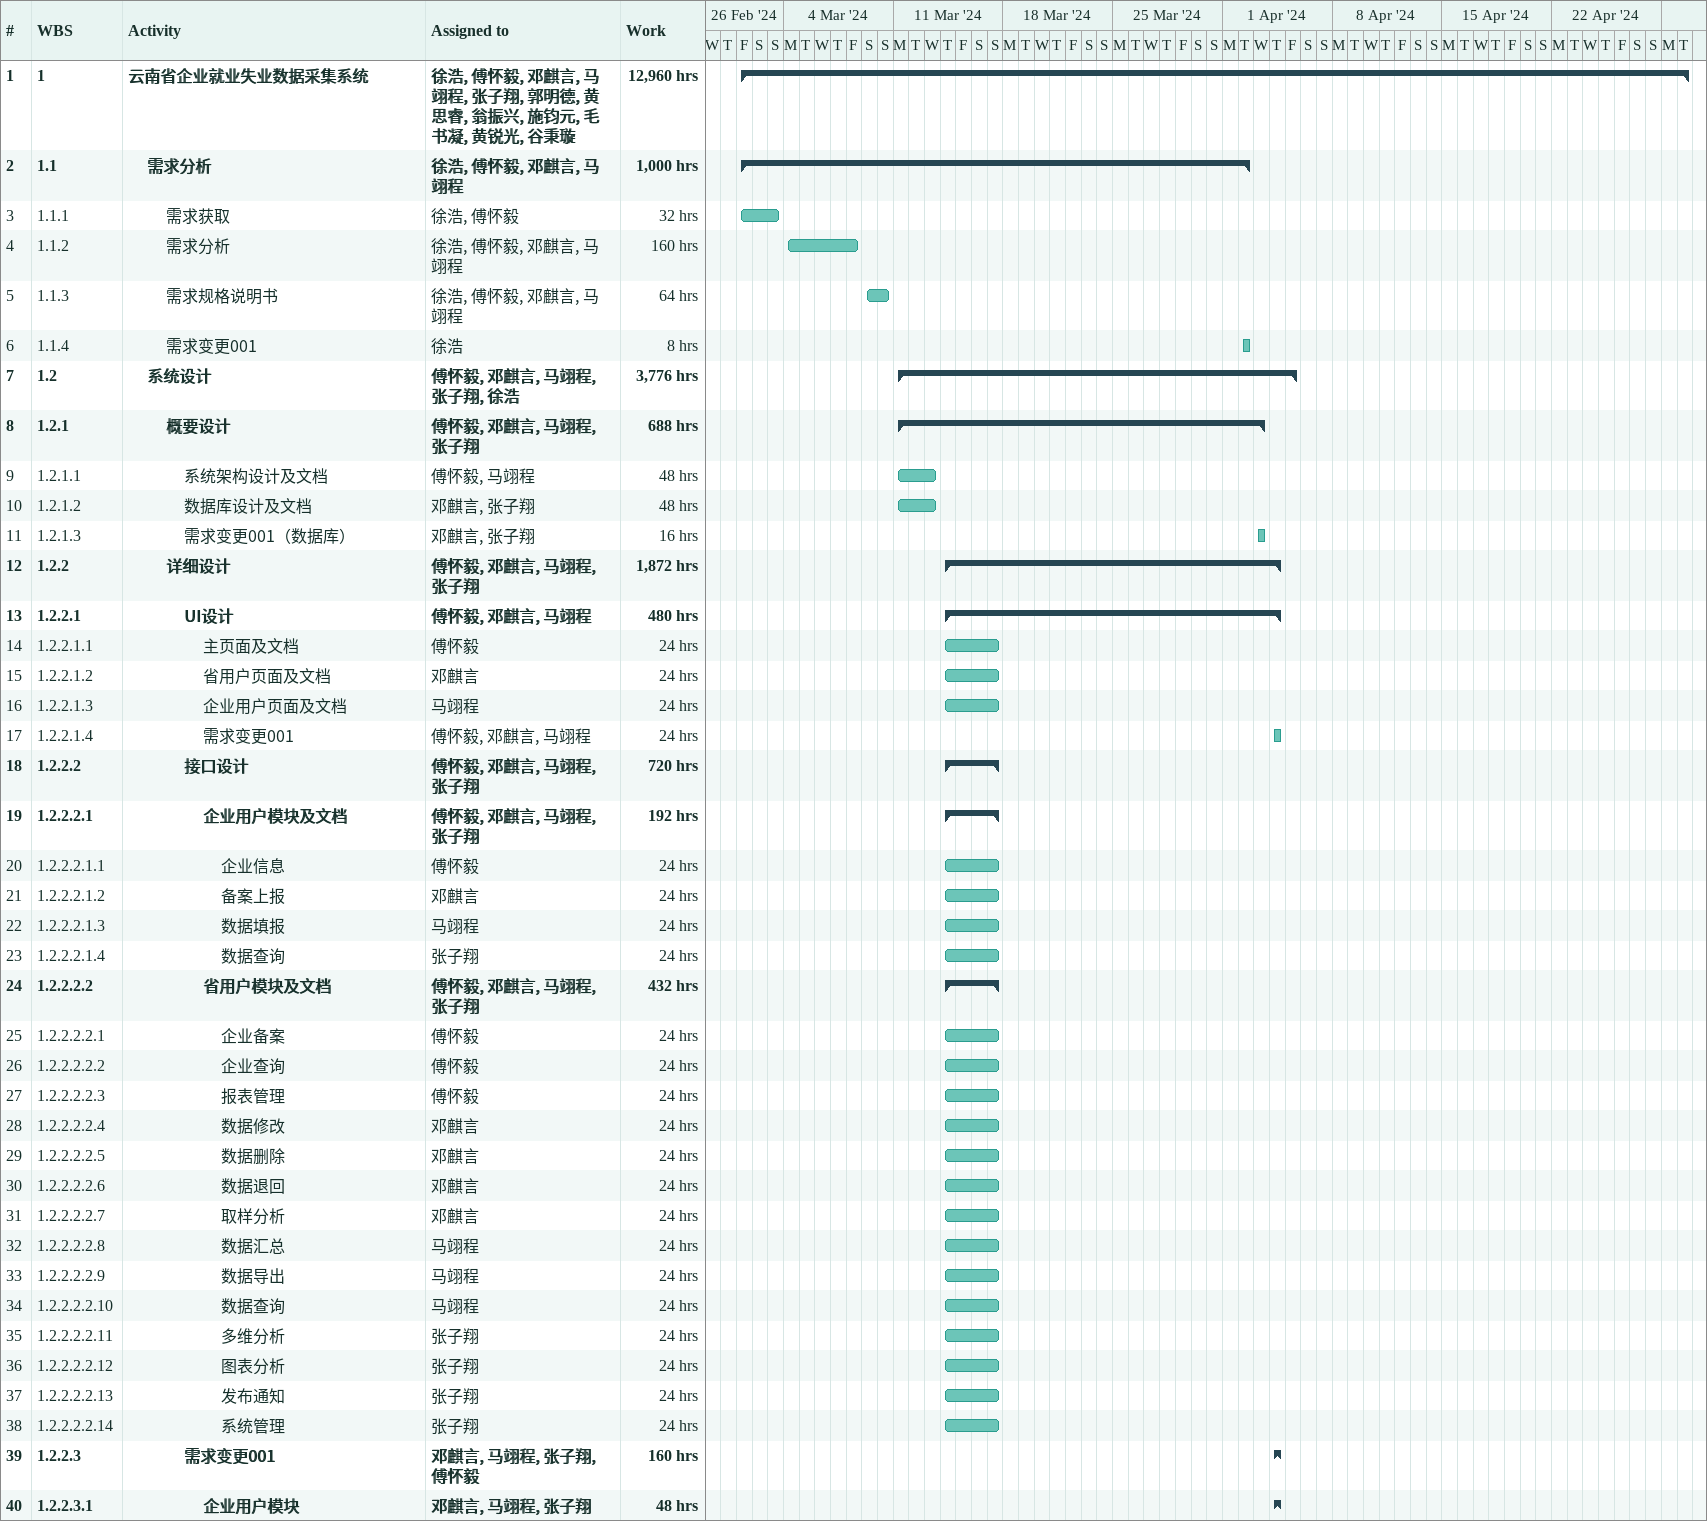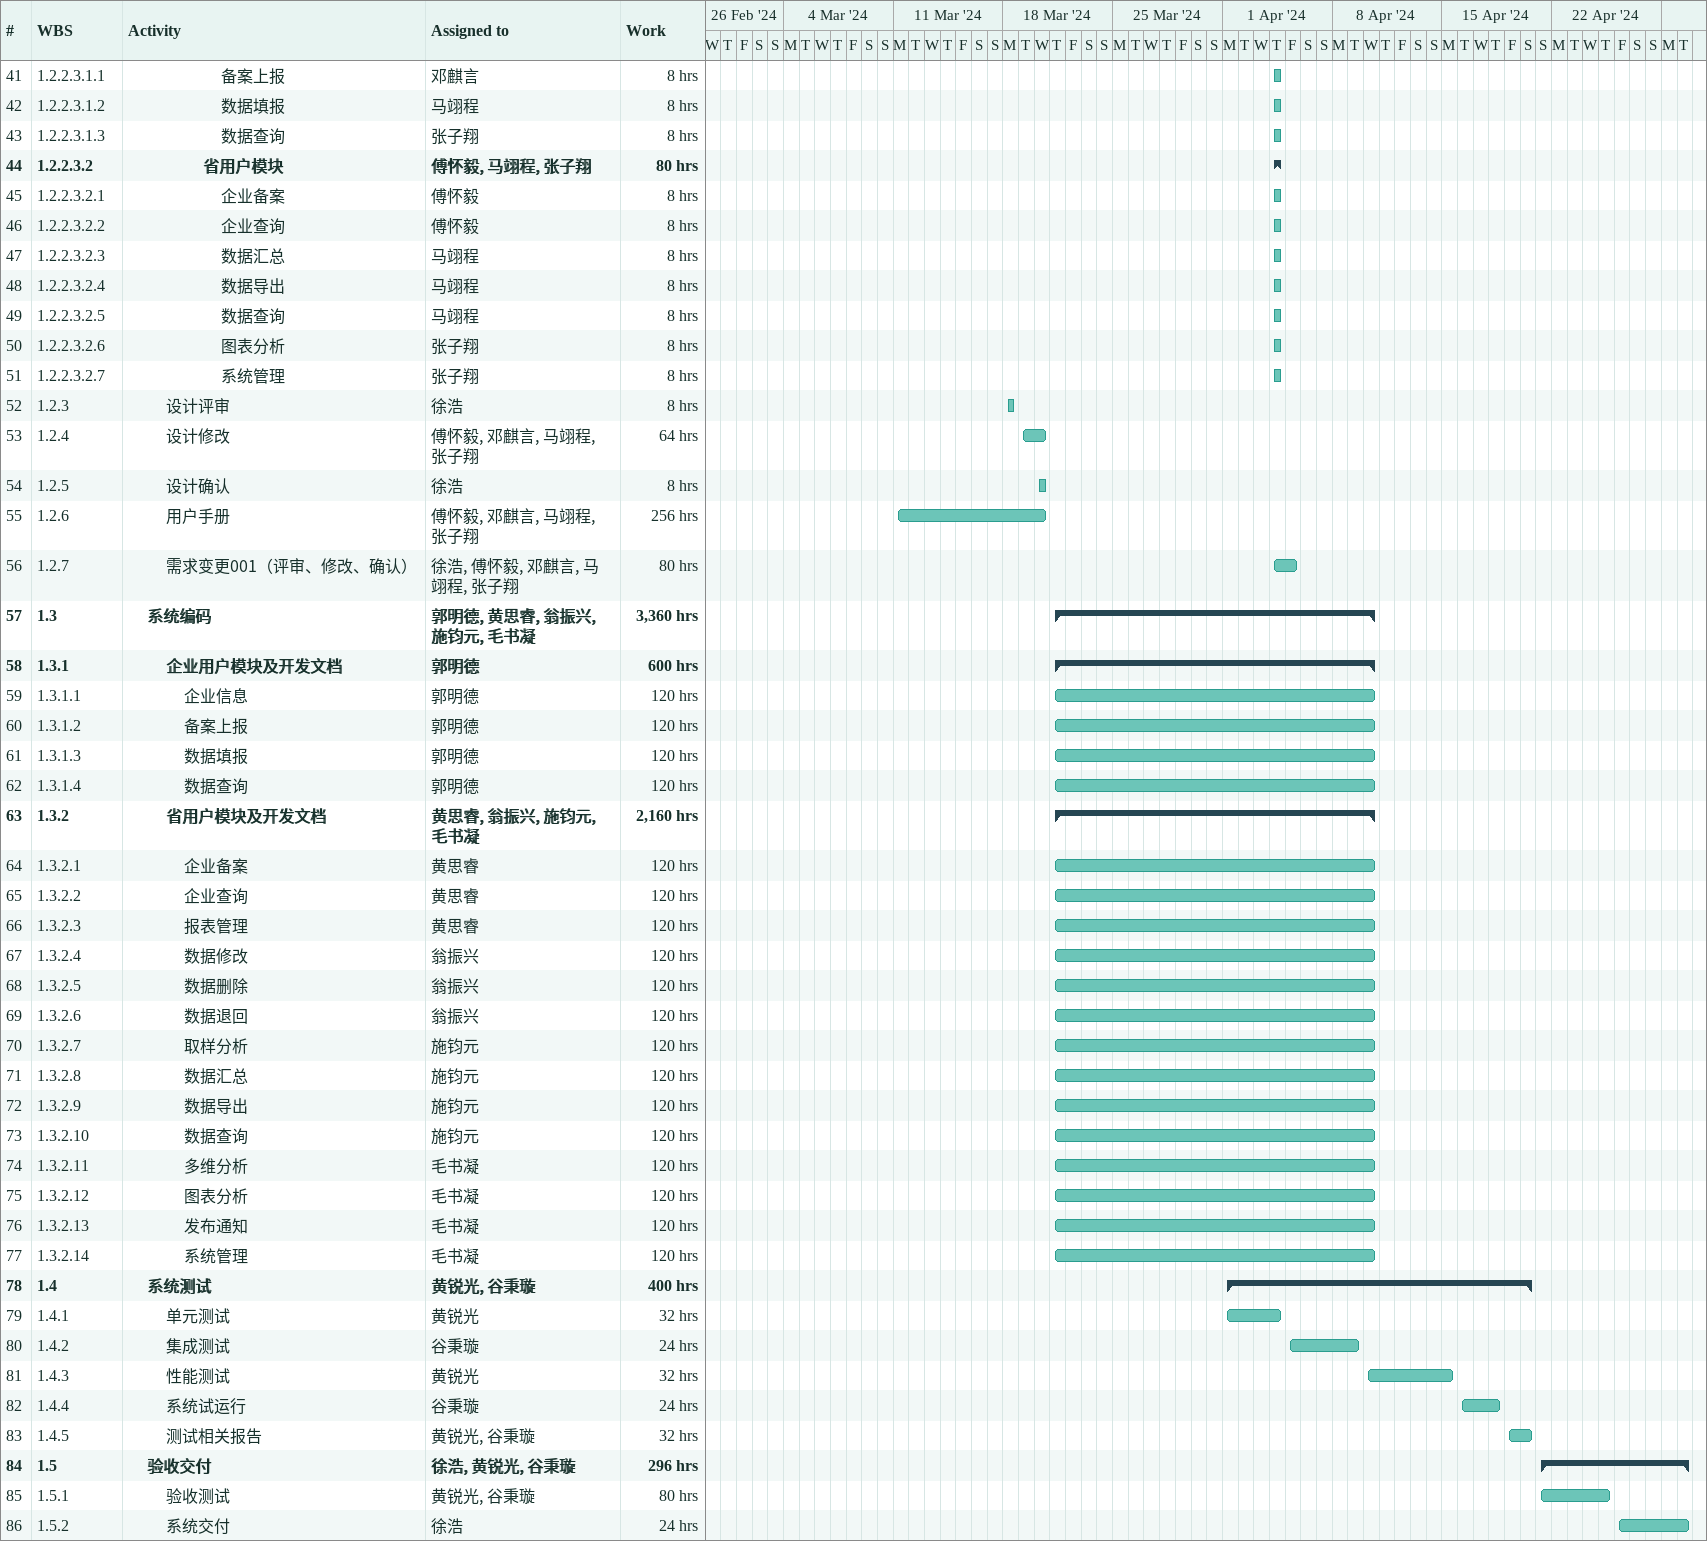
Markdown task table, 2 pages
| ID | WBS | Task | Start | Finish | Resources | Work (h) |
|---|---|---|---|---|---|---|
| 1 | 1 | **云南省企业就业失业数据采集系统** | 2024-03-01 | 2024-04-30 | 徐浩, 傅怀毅, 邓麒言, 马翊程, 张子翔, 郭明德, 黄思睿, 翁振兴, 施钧元, 毛书凝, 黄锐光, 谷秉璇 | 12960 |
| 2 | 1.1 | **需求分析** | 2024-03-01 | 2024-04-02 | 徐浩, 傅怀毅, 邓麒言, 马翊程 | 1000 |
| 3 | 1.1.1 | 需求获取 | 2024-03-01 | 2024-03-03 | 徐浩, 傅怀毅 | 32 |
| 4 | 1.1.2 | 需求分析 | 2024-03-04 | 2024-03-08 | 徐浩, 傅怀毅, 邓麒言, 马翊程 | 160 |
| 5 | 1.1.3 | 需求规格说明书 | 2024-03-09 | 2024-03-10 | 徐浩, 傅怀毅, 邓麒言, 马翊程 | 64 |
| 6 | 1.1.4 | 需求变更001 | 2024-04-02 | 2024-04-02 | 徐浩 | 8 |
| 7 | 1.2 | **系统设计** | 2024-03-11 | 2024-04-05 | 傅怀毅, 邓麒言, 马翊程, 张子翔, 徐浩 | 3776 |
| 8 | 1.2.1 | **概要设计** | 2024-03-11 | 2024-04-03 | 傅怀毅, 邓麒言, 马翊程, 张子翔 | 688 |
| 9 | 1.2.1.1 | 系统架构设计及文档 | 2024-03-11 | 2024-03-13 | 傅怀毅, 马翊程 | 48 |
| 10 | 1.2.1.2 | 数据库设计及文档 | 2024-03-11 | 2024-03-13 | 邓麒言, 张子翔 | 48 |
| 11 | 1.2.1.3 | 需求变更001（数据库） | 2024-04-03 | 2024-04-03 | 邓麒言, 张子翔 | 16 |
| 12 | 1.2.2 | **详细设计** | 2024-03-14 | 2024-04-04 | 傅怀毅, 邓麒言, 马翊程, 张子翔 | 1872 |
| 13 | 1.2.2.1 | **UI设计** | 2024-03-14 | 2024-04-04 | 傅怀毅, 邓麒言, 马翊程 | 480 |
| 14 | 1.2.2.1.1 | 主页面及文档 | 2024-03-14 | 2024-03-17 | 傅怀毅 | 24 |
| 15 | 1.2.2.1.2 | 省用户页面及文档 | 2024-03-14 | 2024-03-17 | 邓麒言 | 24 |
| 16 | 1.2.2.1.3 | 企业用户页面及文档 | 2024-03-14 | 2024-03-17 | 马翊程 | 24 |
| 17 | 1.2.2.1.4 | 需求变更001 | 2024-04-04 | 2024-04-04 | 傅怀毅, 邓麒言, 马翊程 | 24 |
| 18 | 1.2.2.2 | **接口设计** | 2024-03-14 | 2024-03-17 | 傅怀毅, 邓麒言, 马翊程, 张子翔 | 720 |
| 19 | 1.2.2.2.1 | **企业用户模块及文档** | 2024-03-14 | 2024-03-17 | 傅怀毅, 邓麒言, 马翊程, 张子翔 | 192 |
| 20 | 1.2.2.2.1.1 | 企业信息 | 2024-03-14 | 2024-03-17 | 傅怀毅 | 24 |
| 21 | 1.2.2.2.1.2 | 备案上报 | 2024-03-14 | 2024-03-17 | 邓麒言 | 24 |
| 22 | 1.2.2.2.1.3 | 数据填报 | 2024-03-14 | 2024-03-17 | 马翊程 | 24 |
| 23 | 1.2.2.2.1.4 | 数据查询 | 2024-03-14 | 2024-03-17 | 张子翔 | 24 |
| 24 | 1.2.2.2.2 | **省用户模块及文档** | 2024-03-14 | 2024-03-17 | 傅怀毅, 邓麒言, 马翊程, 张子翔 | 432 |
| 25 | 1.2.2.2.2.1 | 企业备案 | 2024-03-14 | 2024-03-17 | 傅怀毅 | 24 |
| 26 | 1.2.2.2.2.2 | 企业查询 | 2024-03-14 | 2024-03-17 | 傅怀毅 | 24 |
| 27 | 1.2.2.2.2.3 | 报表管理 | 2024-03-14 | 2024-03-17 | 傅怀毅 | 24 |
| 28 | 1.2.2.2.2.4 | 数据修改 | 2024-03-14 | 2024-03-17 | 邓麒言 | 24 |
| 29 | 1.2.2.2.2.5 | 数据删除 | 2024-03-14 | 2024-03-17 | 邓麒言 | 24 |
| 30 | 1.2.2.2.2.6 | 数据退回 | 2024-03-14 | 2024-03-17 | 邓麒言 | 24 |
| 31 | 1.2.2.2.2.7 | 取样分析 | 2024-03-14 | 2024-03-17 | 邓麒言 | 24 |
| 32 | 1.2.2.2.2.8 | 数据汇总 | 2024-03-14 | 2024-03-17 | 马翊程 | 24 |
| 33 | 1.2.2.2.2.9 | 数据导出 | 2024-03-14 | 2024-03-17 | 马翊程 | 24 |
| 34 | 1.2.2.2.2.10 | 数据查询 | 2024-03-14 | 2024-03-17 | 马翊程 | 24 |
| 35 | 1.2.2.2.2.11 | 多维分析 | 2024-03-14 | 2024-03-17 | 张子翔 | 24 |
| 36 | 1.2.2.2.2.12 | 图表分析 | 2024-03-14 | 2024-03-17 | 张子翔 | 24 |
| 37 | 1.2.2.2.2.13 | 发布通知 | 2024-03-14 | 2024-03-17 | 张子翔 | 24 |
| 38 | 1.2.2.2.2.14 | 系统管理 | 2024-03-14 | 2024-03-17 | 张子翔 | 24 |
| 39 | 1.2.2.3 | **需求变更001** | 2024-04-04 | 2024-04-04 | 邓麒言, 马翊程, 张子翔, 傅怀毅 | 160 |
| 40 | 1.2.2.3.1 | **企业用户模块** | 2024-04-04 | 2024-04-04 | 邓麒言, 马翊程, 张子翔 | 48 |
| 41 | 1.2.2.3.1.1 | 备案上报 | 2024-04-04 | 2024-04-04 | 邓麒言 | 8 |
| 42 | 1.2.2.3.1.2 | 数据填报 | 2024-04-04 | 2024-04-04 | 马翊程 | 8 |
| 43 | 1.2.2.3.1.3 | 数据查询 | 2024-04-04 | 2024-04-04 | 张子翔 | 8 |
| 44 | 1.2.2.3.2 | **省用户模块** | 2024-04-04 | 2024-04-04 | 傅怀毅, 马翊程, 张子翔 | 80 |
| 45 | 1.2.2.3.2.1 | 企业备案 | 2024-04-04 | 2024-04-04 | 傅怀毅 | 8 |
| 46 | 1.2.2.3.2.2 | 企业查询 | 2024-04-04 | 2024-04-04 | 傅怀毅 | 8 |
| 47 | 1.2.2.3.2.3 | 数据汇总 | 2024-04-04 | 2024-04-04 | 马翊程 | 8 |
| 48 | 1.2.2.3.2.4 | 数据导出 | 2024-04-04 | 2024-04-04 | 马翊程 | 8 |
| 49 | 1.2.2.3.2.5 | 数据查询 | 2024-04-04 | 2024-04-04 | 马翊程 | 8 |
| 50 | 1.2.2.3.2.6 | 图表分析 | 2024-04-04 | 2024-04-04 | 张子翔 | 8 |
| 51 | 1.2.2.3.2.7 | 系统管理 | 2024-04-04 | 2024-04-04 | 张子翔 | 8 |
| 52 | 1.2.3 | 设计评审 | 2024-03-18 | 2024-03-18 | 徐浩 | 8 |
| 53 | 1.2.4 | 设计修改 | 2024-03-19 | 2024-03-20 | 傅怀毅, 邓麒言, 马翊程, 张子翔 | 64 |
| 54 | 1.2.5 | 设计确认 | 2024-03-20 | 2024-03-20 | 徐浩 | 8 |
| 55 | 1.2.6 | 用户手册 | 2024-03-11 | 2024-03-20 | 傅怀毅, 邓麒言, 马翊程, 张子翔 | 256 |
| 56 | 1.2.7 | 需求变更001（评审、修改、确认） | 2024-04-04 | 2024-04-05 | 徐浩, 傅怀毅, 邓麒言, 马翊程, 张子翔 | 80 |
| 57 | 1.3 | **系统编码** | 2024-03-21 | 2024-04-10 | 郭明德, 黄思睿, 翁振兴, 施钧元, 毛书凝 | 3360 |
| 58 | 1.3.1 | **企业用户模块及开发文档** | 2024-03-21 | 2024-04-10 | 郭明德 | 600 |
| 59 | 1.3.1.1 | 企业信息 | 2024-03-21 | 2024-04-10 | 郭明德 | 120 |
| 60 | 1.3.1.2 | 备案上报 | 2024-03-21 | 2024-04-10 | 郭明德 | 120 |
| 61 | 1.3.1.3 | 数据填报 | 2024-03-21 | 2024-04-10 | 郭明德 | 120 |
| 62 | 1.3.1.4 | 数据查询 | 2024-03-21 | 2024-04-10 | 郭明德 | 120 |
| 63 | 1.3.2 | **省用户模块及开发文档** | 2024-03-21 | 2024-04-10 | 黄思睿, 翁振兴, 施钧元, 毛书凝 | 2160 |
| 64 | 1.3.2.1 | 企业备案 | 2024-03-21 | 2024-04-10 | 黄思睿 | 120 |
| 65 | 1.3.2.2 | 企业查询 | 2024-03-21 | 2024-04-10 | 黄思睿 | 120 |
| 66 | 1.3.2.3 | 报表管理 | 2024-03-21 | 2024-04-10 | 黄思睿 | 120 |
| 67 | 1.3.2.4 | 数据修改 | 2024-03-21 | 2024-04-10 | 翁振兴 | 120 |
| 68 | 1.3.2.5 | 数据删除 | 2024-03-21 | 2024-04-10 | 翁振兴 | 120 |
| 69 | 1.3.2.6 | 数据退回 | 2024-03-21 | 2024-04-10 | 翁振兴 | 120 |
| 70 | 1.3.2.7 | 取样分析 | 2024-03-21 | 2024-04-10 | 施钧元 | 120 |
| 71 | 1.3.2.8 | 数据汇总 | 2024-03-21 | 2024-04-10 | 施钧元 | 120 |
| 72 | 1.3.2.9 | 数据导出 | 2024-03-21 | 2024-04-10 | 施钧元 | 120 |
| 73 | 1.3.2.10 | 数据查询 | 2024-03-21 | 2024-04-10 | 施钧元 | 120 |
| 74 | 1.3.2.11 | 多维分析 | 2024-03-21 | 2024-04-10 | 毛书凝 | 120 |
| 75 | 1.3.2.12 | 图表分析 | 2024-03-21 | 2024-04-10 | 毛书凝 | 120 |
| 76 | 1.3.2.13 | 发布通知 | 2024-03-21 | 2024-04-10 | 毛书凝 | 120 |
| 77 | 1.3.2.14 | 系统管理 | 2024-03-21 | 2024-04-10 | 毛书凝 | 120 |
| 78 | 1.4 | **系统测试** | 2024-04-01 | 2024-04-20 | 黄锐光, 谷秉璇 | 400 |
| 79 | 1.4.1 | 单元测试 | 2024-04-01 | 2024-04-04 | 黄锐光 | 32 |
| 80 | 1.4.2 | 集成测试 | 2024-04-05 | 2024-04-09 | 谷秉璇 | 24 |
| 81 | 1.4.3 | 性能测试 | 2024-04-10 | 2024-04-15 | 黄锐光 | 32 |
| 82 | 1.4.4 | 系统试运行 | 2024-04-16 | 2024-04-18 | 谷秉璇 | 24 |
| 83 | 1.4.5 | 测试相关报告 | 2024-04-19 | 2024-04-20 | 黄锐光, 谷秉璇 | 32 |
| 84 | 1.5 | **验收交付** | 2024-04-21 | 2024-04-30 | 徐浩, 黄锐光, 谷秉璇 | 296 |
| 85 | 1.5.1 | 验收测试 | 2024-04-21 | 2024-04-25 | 黄锐光, 谷秉璇 | 80 |
| 86 | 1.5.2 | 系统交付 | 2024-04-26 | 2024-04-30 | 徐浩 | 24 |
